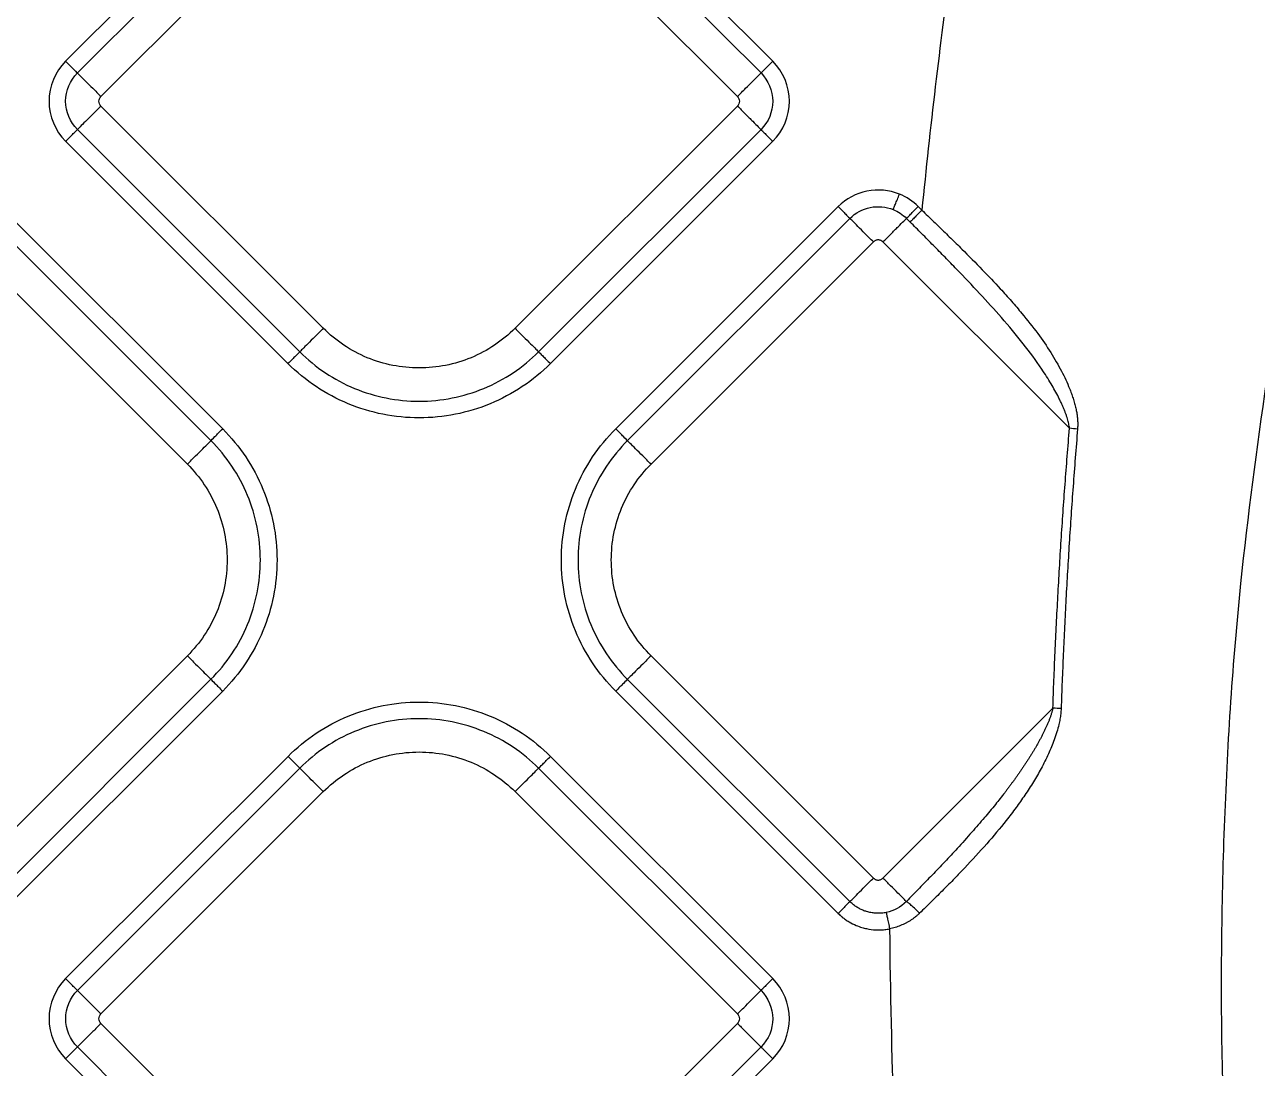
# Model space of a CAD drawing. Extents: x 525 to 613, y 487 to 635.
# Drawn here: x 576.06 to 579.712, y 545.083 to 548.177 of the extents above; entities that cross this region are included whole.
import ezdxf

# ---------------------------------------------------------------- set-up
doc = ezdxf.new("R2010")
doc.units = 0
doc.header["$MEASUREMENT"] = 0
doc.layers.add('1', color=4, linetype='Continuous')
doc.layers.add('STD TEST', color=3, linetype='Continuous')

# ---------------------------------------------------------------- blocks, each defined once
blk = doc.blocks.new('2023 VANGUARD')
at = {"layer": '1', "color": 3, "linetype": 'Continuous', "lineweight": 25}
for p, q in [((7.8804, -43.9639), (7.2216, -44.6228)), ((9.3166, -44.6228), (8.6577, -43.9639)), ((7.9153, -43.9988), (7.2565, -44.6576)), ((9.2817, -44.6576), (8.6229, -43.9988)), ((7.3262, -44.7274), (7.985, -44.0685)), ((8.5531, -44.0685), (9.212, -44.7274)), ((7.985, -45.4145), (7.3262, -44.7556)), ((9.212, -44.7556), (8.5531, -45.4145)), ((7.2565, -44.8254), (7.9153, -45.4842)), ((8.6229, -45.4842), (9.2817, -44.8254)), ((7.2216, -44.8602), (7.8804, -45.5191)), ((8.6577, -45.5191), (9.3166, -44.8602)), ((7.6869, -45.7126), (7.0281, -45.0538)), ((9.5101, -45.0538), (8.8513, -45.7126)), ((9.7583, -45.0645), (9.7476, -45.0538)), ((7.652, -45.7474), (6.9932, -45.0886)), ((9.545, -45.0886), (8.8861, -45.7475)), ((9.7235, -45.0994), (9.7127, -45.0886)), ((6.9235, -45.1583), (7.5823, -45.8172)), ((8.9559, -45.8172), (9.6147, -45.1584)), ((10.1956, -45.711), (9.643, -45.1584)), ((7.5823, -46.3853), (6.9235, -47.0441)), ((9.6147, -47.0442), (8.9559, -46.3853)), ((6.9932, -47.1139), (7.652, -46.455)), ((8.8861, -46.4551), (9.545, -47.1139)), ((7.0281, -47.1487), (7.6869, -46.4899)), ((8.8513, -46.4899), (9.5101, -47.1488)), ((9.643, -47.0442), (10.1464, -46.5408)), ((7.8805, -46.6834), (7.2216, -47.3423)), ((9.3166, -47.3423), (8.6578, -46.6834)), ((7.9153, -46.7183), (7.2565, -47.3771)), ((9.2817, -47.3771), (8.6229, -46.7183)), ((7.3262, -47.4469), (7.985, -46.788)), ((8.5532, -46.788), (9.212, -47.4469)), ((7.985, -48.134), (7.3262, -47.4751)), ((9.212, -47.4751), (8.5532, -48.134)), ((7.2565, -47.5449), (7.9153, -48.2037)), ((8.6229, -48.2037), (9.2817, -47.5449)), ((7.2216, -47.5797), (7.8805, -48.2386)), ((8.6578, -48.2386), (9.3166, -47.5797))]:
    blk.add_line(p, q, dxfattribs=at)
for points in [[(9.8448, -44.332), (9.8113, -44.5762), (9.7825, -44.8204), (9.7583, -45.0645)], [(9.7476, -45.0538), (9.7317, -45.0379), (9.7126, -45.0253), (9.6919, -45.0169)], [(9.6734, -45.0626), (9.688, -45.0685), (9.7015, -45.0774), (9.7127, -45.0886)], [(10.2195, -45.713), (10.2123, -45.7124), (10.2038, -45.7117), (10.1956, -45.711)], [(10.1708, -46.5416), (10.1635, -46.5413), (10.1548, -46.541), (10.1464, -46.5408)], [(9.7124, -47.1136), (9.6962, -47.1302), (9.6752, -47.1416), (9.6527, -47.1462)], [(9.6626, -47.1945), (9.6642, -47.381), (9.6685, -47.5673), (9.6754, -47.7536)]]:
    blk.add_open_spline(points, degree=3, dxfattribs=at)
for points, knots in [([(7.2216, -44.6228), (7.1902, -44.6541), (7.1724, -44.6971), (7.1724, -44.7858), (7.1905, -44.8291), (7.2216, -44.8602)], [0, 0, 0, 0, 0.5, 0.5, 1, 1, 1, 1]), ([(7.2565, -44.6576), (7.2558, -44.657), (7.2545, -44.6557), (7.2505, -44.6517), (7.2477, -44.6489), (7.2411, -44.6423), (7.2373, -44.6385), (7.2294, -44.6306), (7.2254, -44.6266), (7.2216, -44.6228)], [0, 0, 0, 0, 0.25, 0.25, 0.5, 0.5, 0.75, 0.75, 1, 1, 1, 1]), ([(9.3166, -44.6228), (9.3128, -44.6266), (9.3087, -44.6306), (9.3008, -44.6385), (9.297, -44.6423), (9.2904, -44.6489), (9.2877, -44.6517), (9.2836, -44.6557), (9.2823, -44.657), (9.2817, -44.6576)], [0, 0, 0, 0, 0.25, 0.25, 0.5, 0.5, 0.75, 0.75, 1, 1, 1, 1]), ([(9.3166, -44.8602), (9.3479, -44.8289), (9.3657, -44.7859), (9.3658, -44.6972), (9.3477, -44.6539), (9.3166, -44.6228)], [0, 0, 0, 0, 0.5, 0.5, 1, 1, 1, 1]), ([(7.2565, -44.8254), (7.2345, -44.8034), (7.2217, -44.7728), (7.2217, -44.7101), (7.2343, -44.6798), (7.2565, -44.6576)], [0, 0, 0, 0, 0.5, 0.5, 1, 1, 1, 1]), ([(7.2565, -44.6576), (7.2578, -44.659), (7.2607, -44.6618), (7.2688, -44.67), (7.2742, -44.6754), (7.2868, -44.688), (7.2941, -44.6953), (7.3096, -44.7108), (7.3179, -44.7191), (7.3262, -44.7274)], [0, 0, 0, 0, 0.25, 0.25, 0.5, 0.5, 0.75, 0.75, 1, 1, 1, 1]), ([(9.212, -44.7274), (9.2202, -44.7191), (9.2285, -44.7108), (9.244, -44.6953), (9.2513, -44.688), (9.2639, -44.6754), (9.2693, -44.67), (9.2775, -44.6618), (9.2803, -44.659), (9.2817, -44.6576)], [0, 0, 0, 0, 0.25, 0.25, 0.5, 0.5, 0.75, 0.75, 1, 1, 1, 1]), ([(9.2817, -44.6576), (9.3037, -44.6796), (9.3164, -44.7102), (9.3164, -44.7729), (9.3039, -44.8032), (9.2817, -44.8254)], [0, 0, 0, 0, 0.5, 0.5, 1, 1, 1, 1]), ([(7.3262, -44.7556), (7.3225, -44.7519), (7.3203, -44.7467), (7.3203, -44.7363), (7.3225, -44.7311), (7.3262, -44.7274)], [0, 0, 0, 0, 0.5, 0.5, 1, 1, 1, 1]), ([(9.212, -44.7274), (9.2157, -44.7311), (9.2178, -44.7363), (9.2178, -44.7467), (9.2157, -44.7519), (9.212, -44.7556)], [0, 0, 0, 0, 0.5, 0.5, 1, 1, 1, 1]), ([(7.3262, -44.7556), (7.3179, -44.7639), (7.3096, -44.7722), (7.2941, -44.7877), (7.2868, -44.795), (7.2742, -44.8076), (7.2688, -44.813), (7.2607, -44.8212), (7.2578, -44.824), (7.2565, -44.8254)], [0, 0, 0, 0, 0.25, 0.25, 0.5, 0.5, 0.75, 0.75, 1, 1, 1, 1]), ([(9.212, -44.7556), (9.2194, -44.763), (9.2273, -44.771), (9.2428, -44.7865), (9.2504, -44.7941), (9.2637, -44.8074), (9.2694, -44.813), (9.2777, -44.8214), (9.2804, -44.8241), (9.2817, -44.8254)], [0, 0, 0, 0, 0.25, 0.25, 0.5, 0.5, 0.75, 0.75, 1, 1, 1, 1]), ([(7.2216, -44.8602), (7.2254, -44.8564), (7.2294, -44.8524), (7.2373, -44.8445), (7.2411, -44.8407), (7.2477, -44.8341), (7.2505, -44.8314), (7.2545, -44.8273), (7.2558, -44.826), (7.2565, -44.8254)], [0, 0, 0, 0, 0.25, 0.25, 0.5, 0.5, 0.75, 0.75, 1, 1, 1, 1]), ([(9.2817, -44.8254), (9.2823, -44.826), (9.2836, -44.8273), (9.2877, -44.8314), (9.2904, -44.8341), (9.297, -44.8407), (9.3008, -44.8445), (9.3087, -44.8524), (9.3128, -44.8564), (9.3166, -44.8602)], [0, 0, 0, 0, 0.25, 0.25, 0.5, 0.5, 0.75, 0.75, 1, 1, 1, 1]), ([(9.6919, -45.0169), (9.6616, -45.0046), (9.6277, -45.0014), (9.5633, -45.0145), (9.5333, -45.0306), (9.5101, -45.0538)], [0, 0, 0, 0, 0.5, 0.5, 1, 1, 1, 1]), ([(9.6734, -45.0626), (9.6737, -45.0618), (9.6744, -45.0601), (9.6766, -45.0548), (9.678, -45.0511), (9.6815, -45.0425), (9.6836, -45.0375), (9.6877, -45.0272), (9.6899, -45.0219), (9.6919, -45.0169)], [0, 0, 0, 0, 0.25, 0.25, 0.5, 0.5, 0.75, 0.75, 1, 1, 1, 1]), ([(9.5101, -45.0538), (9.5139, -45.0576), (9.518, -45.0616), (9.5258, -45.0695), (9.5296, -45.0733), (9.5362, -45.0799), (9.539, -45.0827), (9.543, -45.0867), (9.5443, -45.088), (9.545, -45.0886)], [0, 0, 0, 0, 0.25, 0.25, 0.5, 0.5, 0.75, 0.75, 1, 1, 1, 1]), ([(9.545, -45.0886), (9.5614, -45.0723), (9.5825, -45.0609), (9.628, -45.0517), (9.652, -45.0539), (9.6734, -45.0626)], [0, 0, 0, 0, 0.5, 0.5, 1, 1, 1, 1]), ([(9.7127, -45.0886), (9.7133, -45.088), (9.7146, -45.0867), (9.7187, -45.0827), (9.7214, -45.0799), (9.728, -45.0733), (9.7318, -45.0695), (9.7397, -45.0616), (9.7438, -45.0576), (9.7476, -45.0538)], [0, 0, 0, 0, 0.25, 0.25, 0.5, 0.5, 0.75, 0.75, 1, 1, 1, 1]), ([(9.6147, -45.1584), (9.6064, -45.1501), (9.5982, -45.1418), (9.5826, -45.1263), (9.5754, -45.119), (9.5627, -45.1064), (9.5574, -45.101), (9.5492, -45.0928), (9.5464, -45.09), (9.545, -45.0886)], [0, 0, 0, 0, 0.25, 0.25, 0.5, 0.5, 0.75, 0.75, 1, 1, 1, 1]), ([(9.643, -45.1584), (9.6504, -45.151), (9.6583, -45.1431), (9.6738, -45.1275), (9.6814, -45.1199), (9.6947, -45.1066), (9.7004, -45.101), (9.7087, -45.0926), (9.7114, -45.0899), (9.7127, -45.0886)], [0, 0, 0, 0, 0.25, 0.25, 0.5, 0.5, 0.75, 0.75, 1, 1, 1, 1]), ([(9.7583, -45.0645), (9.7545, -45.0683), (9.7504, -45.0724), (9.7426, -45.0802), (9.7388, -45.084), (9.7322, -45.0906), (9.7294, -45.0934), (9.7254, -45.0975), (9.7241, -45.0988), (9.7235, -45.0994)], [0, 0, 0, 0, 0.25, 0.25, 0.5, 0.5, 0.75, 0.75, 1, 1, 1, 1]), ([(10.1956, -45.711), (10.1953, -45.7088), (10.1947, -45.7043), (10.1934, -45.6974), (10.1916, -45.6902), (10.1895, -45.6825), (10.187, -45.6745), (10.1841, -45.6661), (10.1807, -45.6573), (10.177, -45.6482), (10.1728, -45.6388), (10.1682, -45.629), (10.1581, -45.6086), (10.1405, -45.5769), (10.1063, -45.5236), (10.0577, -45.4578), (9.9956, -45.3836), (9.9292, -45.3104), (9.8729, -45.2513), (9.8271, -45.2041), (9.7926, -45.169), (9.7581, -45.1341), (9.735, -45.1109), (9.7235, -45.0994)], [0, 0, 0, 0, 0.008369, 0.017305, 0.026825, 0.036943, 0.047669, 0.059014, 0.070987, 0.083592, 0.096838, 0.110729, 0.125269, 0.184304, 0.250529, 0.370273, 0.500144, 0.623781, 0.749909, 0.812727, 0.875334, 0.937751, 1, 1, 1, 1]), ([(9.7583, -45.0645), (9.7641, -45.0701), (9.7757, -45.0812), (9.793, -45.0978), (9.8101, -45.1143), (9.827, -45.1307), (9.8437, -45.1471), (9.8602, -45.1633), (9.8917, -45.1945), (9.9356, -45.2388), (9.9846, -45.2903), (10.0235, -45.3336), (10.061, -45.3775), (10.1007, -45.4276), (10.14, -45.4846), (10.1717, -45.539), (10.1909, -45.5801), (10.2012, -45.6074), (10.2062, -45.6221), (10.2107, -45.6368), (10.2143, -45.651), (10.217, -45.6643), (10.2189, -45.677), (10.2199, -45.6893), (10.2202, -45.7013), (10.2197, -45.7091), (10.2195, -45.713)], [0, 0, 0, 0, 0.029189, 0.058171, 0.086942, 0.115497, 0.143831, 0.17194, 0.19982, 0.304862, 0.399749, 0.460914, 0.519537, 0.613804, 0.698802, 0.778555, 0.849273, 0.86796, 0.886952, 0.906661, 0.924631, 0.940919, 0.956529, 0.971527, 0.98599, 1, 1, 1, 1]), ([(9.643, -45.1584), (9.6423, -45.1578), (9.6411, -45.1566), (9.6389, -45.1551), (9.6361, -45.1538), (9.6328, -45.1528), (9.6288, -45.1524), (9.6249, -45.1528), (9.6211, -45.1539), (9.6176, -45.1557), (9.6157, -45.1575), (9.6147, -45.1584)], [0, 0, 0, 0, 0.083478, 0.166388, 0.250171, 0.374789, 0.500105, 0.62472, 0.750039, 0.874841, 1, 1, 1, 1]), ([(7.985, -45.4145), (7.9767, -45.4228), (7.9685, -45.431), (7.9529, -45.4465), (7.9457, -45.4538), (7.9331, -45.4664), (7.9277, -45.4718), (7.9195, -45.48), (7.9167, -45.4828), (7.9153, -45.4842)], [0, 0, 0, 0, 0.25, 0.25, 0.5, 0.5, 0.75, 0.75, 1, 1, 1, 1]), ([(8.5531, -45.4145), (8.516, -45.4517), (8.4714, -45.4814), (8.3742, -45.5217), (8.3217, -45.5321), (8.2165, -45.5321), (8.1639, -45.5217), (8.0668, -45.4814), (8.0222, -45.4517), (7.985, -45.4145)], [0, 0, 0, 0, 0.25, 0.25, 0.5, 0.5, 0.75, 0.75, 1, 1, 1, 1]), ([(8.5531, -45.4145), (8.5614, -45.4228), (8.5697, -45.431), (8.5852, -45.4465), (8.5925, -45.4538), (8.6051, -45.4664), (8.6105, -45.4718), (8.6187, -45.48), (8.6215, -45.4828), (8.6229, -45.4842)], [0, 0, 0, 0, 0.25, 0.25, 0.5, 0.5, 0.75, 0.75, 1, 1, 1, 1]), ([(7.9153, -45.4842), (7.9139, -45.4856), (7.9096, -45.4899), (7.8969, -45.5026), (7.8887, -45.5108), (7.8804, -45.5191)], [0, 0, 0, 0, 0.5, 0.5, 1, 1, 1, 1]), ([(7.9153, -45.4842), (7.9616, -45.5305), (8.0171, -45.5676), (8.1381, -45.6177), (8.2036, -45.6307), (8.3346, -45.6307), (8.4, -45.6177), (8.5211, -45.5676), (8.5766, -45.5305), (8.6229, -45.4842)], [0, 0, 0, 0, 0.25, 0.25, 0.5, 0.5, 0.75, 0.75, 1, 1, 1, 1]), ([(8.6229, -45.4842), (8.6242, -45.4856), (8.6286, -45.4899), (8.6412, -45.5026), (8.6495, -45.5108), (8.6577, -45.5191)], [0, 0, 0, 0, 0.5, 0.5, 1, 1, 1, 1]), ([(8.6577, -45.5191), (8.6069, -45.5699), (8.5459, -45.6107), (8.4129, -45.6657), (8.341, -45.68), (8.1971, -45.68), (8.1252, -45.6657), (7.9923, -45.6107), (7.9313, -45.5699), (7.8804, -45.5191)], [0, 0, 0, 0, 0.25, 0.25, 0.5, 0.5, 0.75, 0.75, 1, 1, 1, 1]), ([(10.7783, -45.5714), (10.7508, -45.771), (10.6913, -46.2021), (10.6488, -46.8705), (10.6397, -47.5725), (10.6748, -48.2735), (10.7255, -48.8198), (10.7779, -49.1294), (10.7913, -49.2083)], [0, 0, 0, 0, 0.165658, 0.357798, 0.54992, 0.742046, 0.934162, 1, 1, 1, 1]), ([(7.652, -45.7474), (7.6534, -45.7461), (7.6578, -45.7417), (7.6704, -45.7291), (7.6786, -45.7209), (7.6869, -45.7126)], [0, 0, 0, 0, 0.5, 0.5, 1, 1, 1, 1]), ([(7.6869, -45.7126), (7.7378, -45.7635), (7.7785, -45.8244), (7.8336, -45.9574), (7.8479, -46.0293), (7.8479, -46.1732), (7.8336, -46.2451), (7.7785, -46.378), (7.7378, -46.439), (7.6869, -46.4899)], [0, 0, 0, 0, 0.25, 0.25, 0.5, 0.5, 0.75, 0.75, 1, 1, 1, 1]), ([(8.8513, -46.4899), (8.8004, -46.439), (8.7597, -46.3781), (8.7046, -46.2451), (8.6903, -46.1732), (8.6903, -46.0293), (8.7046, -45.9574), (8.7597, -45.8245), (8.8004, -45.7635), (8.8513, -45.7126)], [0, 0, 0, 0, 0.25, 0.25, 0.5, 0.5, 0.75, 0.75, 1, 1, 1, 1]), ([(8.8861, -45.7475), (8.8848, -45.7461), (8.8804, -45.7418), (8.8678, -45.7291), (8.8595, -45.7209), (8.8513, -45.7126)], [0, 0, 0, 0, 0.5, 0.5, 1, 1, 1, 1]), ([(10.1464, -46.5408), (10.1474, -46.5131), (10.1494, -46.4578), (10.1529, -46.3748), (10.1569, -46.2918), (10.1612, -46.2088), (10.1659, -46.1258), (10.171, -46.0428), (10.1765, -45.9599), (10.1825, -45.8769), (10.1888, -45.7939), (10.1933, -45.7387), (10.1956, -45.711)], [0, 0, 0, 0, 0.099906, 0.199826, 0.299764, 0.399721, 0.499699, 0.599702, 0.699731, 0.799789, 0.899878, 1, 1, 1, 1]), ([(10.2195, -45.713), (10.2172, -45.7415), (10.2125, -45.7983), (10.2062, -45.8831), (10.2002, -45.9675), (10.1947, -46.0512), (10.1897, -46.1343), (10.185, -46.2169), (10.1809, -46.2989), (10.1771, -46.3803), (10.1737, -46.4612), (10.1718, -46.5149), (10.1708, -46.5416)], [0, 0, 0, 0, 0.103285, 0.205837, 0.307657, 0.408745, 0.509103, 0.608733, 0.707636, 0.805814, 0.903268, 1, 1, 1, 1]), ([(7.5823, -45.8172), (7.5906, -45.8089), (7.5989, -45.8006), (7.6144, -45.7851), (7.6217, -45.7778), (7.6343, -45.7652), (7.6397, -45.7598), (7.6478, -45.7516), (7.6507, -45.7488), (7.652, -45.7474)], [0, 0, 0, 0, 0.25, 0.25, 0.5, 0.5, 0.75, 0.75, 1, 1, 1, 1]), ([(7.652, -46.455), (7.6984, -46.4087), (7.7354, -46.3532), (7.7856, -46.2322), (7.7986, -46.1667), (7.7986, -46.0357), (7.7856, -45.9703), (7.7354, -45.8493), (7.6984, -45.7938), (7.652, -45.7474)], [0, 0, 0, 0, 0.25, 0.25, 0.5, 0.5, 0.75, 0.75, 1, 1, 1, 1]), ([(8.8861, -45.7475), (8.8398, -45.7938), (8.8027, -45.8493), (8.7526, -45.9703), (8.7396, -46.0358), (8.7396, -46.1668), (8.7526, -46.2322), (8.8027, -46.3532), (8.8398, -46.4087), (8.8861, -46.4551)], [0, 0, 0, 0, 0.25, 0.25, 0.5, 0.5, 0.75, 0.75, 1, 1, 1, 1]), ([(8.9559, -45.8172), (8.9476, -45.8089), (8.9393, -45.8007), (8.9238, -45.7851), (8.9165, -45.7779), (8.9039, -45.7652), (8.8985, -45.7599), (8.8903, -45.7517), (8.8875, -45.7489), (8.8861, -45.7475)], [0, 0, 0, 0, 0.25, 0.25, 0.5, 0.5, 0.75, 0.75, 1, 1, 1, 1]), ([(7.5823, -45.8172), (7.6195, -45.8544), (7.6493, -45.8989), (7.6895, -45.9961), (7.7, -46.0486), (7.7, -46.1538), (7.6895, -46.2064), (7.6493, -46.3036), (7.6195, -46.3481), (7.5823, -46.3853)], [0, 0, 0, 0, 0.25, 0.25, 0.5, 0.5, 0.75, 0.75, 1, 1, 1, 1]), ([(8.9559, -46.3853), (8.9187, -46.3481), (8.8889, -46.3036), (8.8487, -46.2064), (8.8382, -46.1539), (8.8382, -46.0487), (8.8487, -45.9961), (8.8889, -45.8989), (8.9187, -45.8544), (8.9559, -45.8172)], [0, 0, 0, 0, 0.25, 0.25, 0.5, 0.5, 0.75, 0.75, 1, 1, 1, 1]), ([(7.5823, -46.3853), (7.5906, -46.3936), (7.5989, -46.4018), (7.6144, -46.4174), (7.6217, -46.4246), (7.6343, -46.4373), (7.6397, -46.4426), (7.6478, -46.4508), (7.6507, -46.4536), (7.652, -46.455)], [0, 0, 0, 0, 0.25, 0.25, 0.5, 0.5, 0.75, 0.75, 1, 1, 1, 1]), ([(8.9559, -46.3853), (8.9476, -46.3936), (8.9393, -46.4019), (8.9238, -46.4174), (8.9165, -46.4247), (8.9039, -46.4373), (8.8985, -46.4427), (8.8903, -46.4509), (8.8875, -46.4537), (8.8861, -46.4551)], [0, 0, 0, 0, 0.25, 0.25, 0.5, 0.5, 0.75, 0.75, 1, 1, 1, 1]), ([(7.652, -46.455), (7.6534, -46.4564), (7.6578, -46.4607), (7.6704, -46.4734), (7.6786, -46.4816), (7.6869, -46.4899)], [0, 0, 0, 0, 0.5, 0.5, 1, 1, 1, 1]), ([(8.8861, -46.4551), (8.8848, -46.4564), (8.8804, -46.4608), (8.8678, -46.4734), (8.8595, -46.4816), (8.8513, -46.4899)], [0, 0, 0, 0, 0.5, 0.5, 1, 1, 1, 1]), ([(7.8805, -46.6834), (7.9313, -46.6326), (7.9923, -46.5918), (8.1252, -46.5368), (8.1972, -46.5225), (8.3411, -46.5225), (8.413, -46.5368), (8.5459, -46.5918), (8.6069, -46.6326), (8.6578, -46.6834)], [0, 0, 0, 0, 0.25, 0.25, 0.5, 0.5, 0.75, 0.75, 1, 1, 1, 1]), ([(10.1464, -46.5408), (10.1457, -46.5436), (10.1443, -46.5493), (10.1418, -46.5578), (10.1389, -46.5662), (10.1358, -46.5747), (10.1324, -46.5832), (10.1288, -46.5916), (10.1249, -46.6001), (10.121, -46.6084), (10.1168, -46.6168), (10.1126, -46.6251), (10.1082, -46.6334), (10.1038, -46.6416), (10.0992, -46.6497), (10.0946, -46.6579), (10.0898, -46.6659), (10.0849, -46.674), (10.08, -46.682), (10.075, -46.6899), (10.0699, -46.6979), (10.0647, -46.7058), (10.0595, -46.7137), (10.0542, -46.7215), (10.0488, -46.7294), (10.0434, -46.7372), (10.0379, -46.7449), (10.0323, -46.7527), (10.0267, -46.7604), (10.021, -46.7681), (10.0152, -46.7758), (10.0095, -46.7835), (9.9966, -46.8003), (9.9749, -46.8277), (9.9424, -46.8668), (9.9048, -46.9102), (9.8655, -46.9536), (9.8262, -46.9958), (9.7888, -47.0352), (9.7508, -47.0744), (9.7252, -47.1005), (9.7124, -47.1136)], [0, 0, 0, 0, 0.011988, 0.02412, 0.036396, 0.048808, 0.061345, 0.073991, 0.086728, 0.099533, 0.112382, 0.125252, 0.138136, 0.151038, 0.163958, 0.176899, 0.18986, 0.202844, 0.215851, 0.228881, 0.241934, 0.255014, 0.268124, 0.281262, 0.294427, 0.307617, 0.320832, 0.334068, 0.347326, 0.360603, 0.373897, 0.387206, 0.40053, 0.461943, 0.532333, 0.611738, 0.700273, 0.774829, 0.849618, 0.924667, 1, 1, 1, 1]), ([(10.1708, -46.5416), (10.1707, -46.5441), (10.1705, -46.5492), (10.1698, -46.557), (10.1688, -46.5648), (10.1675, -46.5728), (10.166, -46.5809), (10.1631, -46.5937), (10.1581, -46.6117), (10.1483, -46.6408), (10.1332, -46.6774), (10.1124, -46.7186), (10.0889, -46.7594), (10.0639, -46.798), (10.0369, -46.8362), (9.9998, -46.8846), (9.9496, -46.9445), (9.8976, -47.0013), (9.8543, -47.0462), (9.8218, -47.0791), (9.7874, -47.1132), (9.7636, -47.1364), (9.7515, -47.1482)], [0, 0, 0, 0, 0.009959, 0.020121, 0.030505, 0.041125, 0.051998, 0.063136, 0.092629, 0.126066, 0.185726, 0.250762, 0.311645, 0.375535, 0.436256, 0.500593, 0.621434, 0.750069, 0.808157, 0.86921, 0.933177, 1, 1, 1, 1]), ([(8.6229, -46.7183), (8.5766, -46.672), (8.5211, -46.6349), (8.4001, -46.5848), (8.3346, -46.5718), (8.2036, -46.5718), (8.1381, -46.5848), (8.0171, -46.6349), (7.9616, -46.672), (7.9153, -46.7183)], [0, 0, 0, 0, 0.25, 0.25, 0.5, 0.5, 0.75, 0.75, 1, 1, 1, 1]), ([(7.985, -46.788), (8.0222, -46.7508), (8.0668, -46.7211), (8.164, -46.6808), (8.2165, -46.6704), (8.3217, -46.6704), (8.3743, -46.6808), (8.4714, -46.7211), (8.516, -46.7508), (8.5532, -46.788)], [0, 0, 0, 0, 0.25, 0.25, 0.5, 0.5, 0.75, 0.75, 1, 1, 1, 1]), ([(7.9153, -46.7183), (7.9139, -46.7169), (7.9096, -46.7126), (7.897, -46.6999), (7.8887, -46.6917), (7.8805, -46.6834)], [0, 0, 0, 0, 0.5, 0.5, 1, 1, 1, 1]), ([(8.6229, -46.7183), (8.6243, -46.7169), (8.6286, -46.7126), (8.6413, -46.6999), (8.6495, -46.6917), (8.6578, -46.6834)], [0, 0, 0, 0, 0.5, 0.5, 1, 1, 1, 1]), ([(7.985, -46.788), (7.9768, -46.7798), (7.9685, -46.7715), (7.953, -46.756), (7.9457, -46.7487), (7.9331, -46.7361), (7.9277, -46.7307), (7.9195, -46.7225), (7.9167, -46.7197), (7.9153, -46.7183)], [0, 0, 0, 0, 0.25, 0.25, 0.5, 0.5, 0.75, 0.75, 1, 1, 1, 1]), ([(8.5532, -46.788), (8.5614, -46.7798), (8.5697, -46.7715), (8.5852, -46.756), (8.5925, -46.7487), (8.6051, -46.7361), (8.6105, -46.7307), (8.6187, -46.7225), (8.6215, -46.7197), (8.6229, -46.7183)], [0, 0, 0, 0, 0.25, 0.25, 0.5, 0.5, 0.75, 0.75, 1, 1, 1, 1]), ([(9.545, -47.1139), (9.5464, -47.1125), (9.5492, -47.1097), (9.5574, -47.1015), (9.5627, -47.0961), (9.5754, -47.0835), (9.5826, -47.0762), (9.5982, -47.0607), (9.6064, -47.0524), (9.6147, -47.0442)], [0, 0, 0, 0, 0.25, 0.25, 0.5, 0.5, 0.75, 0.75, 1, 1, 1, 1]), ([(9.6147, -47.0442), (9.6153, -47.0448), (9.6166, -47.0459), (9.6188, -47.0474), (9.6215, -47.0487), (9.6249, -47.0498), (9.6288, -47.0502), (9.6328, -47.0498), (9.6365, -47.0486), (9.64, -47.0468), (9.642, -47.045), (9.643, -47.0442)], [0, 0, 0, 0, 0.083478, 0.166388, 0.250171, 0.374789, 0.500105, 0.62472, 0.750039, 0.874841, 1, 1, 1, 1]), ([(9.7124, -47.1136), (9.7109, -47.1121), (9.7081, -47.1092), (9.6996, -47.1007), (9.6939, -47.0951), (9.6807, -47.0819), (9.6732, -47.0744), (9.658, -47.0592), (9.6502, -47.0514), (9.643, -47.0442)], [0, 0, 0, 0, 0.25, 0.25, 0.5, 0.5, 0.75, 0.75, 1, 1, 1, 1]), ([(9.545, -47.1139), (9.5443, -47.1145), (9.543, -47.1158), (9.539, -47.1199), (9.5362, -47.1226), (9.5296, -47.1292), (9.5258, -47.133), (9.518, -47.1409), (9.5139, -47.1449), (9.5101, -47.1488)], [0, 0, 0, 0, 0.25, 0.25, 0.5, 0.5, 0.75, 0.75, 1, 1, 1, 1]), ([(9.6527, -47.1462), (9.6505, -47.1466), (9.6463, -47.1474), (9.6399, -47.1481), (9.6334, -47.1486), (9.6269, -47.1486), (9.6204, -47.1483), (9.6139, -47.1477), (9.6074, -47.1467), (9.601, -47.1454), (9.593, -47.1432), (9.5836, -47.1399), (9.573, -47.1349), (9.563, -47.1289), (9.5535, -47.1219), (9.5478, -47.1166), (9.545, -47.1139)], [0, 0, 0, 0, 0.055059, 0.110343, 0.165812, 0.221422, 0.277127, 0.332882, 0.388644, 0.444374, 0.500041, 0.600253, 0.700176, 0.799992, 0.899873, 1, 1, 1, 1]), ([(9.7515, -47.1482), (9.7476, -47.1444), (9.7433, -47.1403), (9.7349, -47.1323), (9.7307, -47.1285), (9.7232, -47.1219), (9.72, -47.1191), (9.7151, -47.1152), (9.7134, -47.1141), (9.7124, -47.1136)], [0, 0, 0, 0, 0.25, 0.25, 0.5, 0.5, 0.75, 0.75, 1, 1, 1, 1]), ([(9.5101, -47.1488), (9.5119, -47.1505), (9.5159, -47.1544), (9.5231, -47.1605), (9.5321, -47.1673), (9.5456, -47.176), (9.5619, -47.1842), (9.5793, -47.1904), (9.5985, -47.1954), (9.6165, -47.1977), (9.6346, -47.1979), (9.6484, -47.197), (9.6578, -47.1954), (9.6626, -47.1945)], [0, 0, 0, 0, 0.044798, 0.101505, 0.170084, 0.250538, 0.391094, 0.50003, 0.584193, 0.749488, 0.827501, 0.911084, 1, 1, 1, 1]), ([(9.6527, -47.1462), (9.6529, -47.1471), (9.6532, -47.1489), (9.6544, -47.1545), (9.6552, -47.1583), (9.6571, -47.1674), (9.6581, -47.1727), (9.6604, -47.1836), (9.6615, -47.1892), (9.6626, -47.1945)], [0, 0, 0, 0, 0.25, 0.25, 0.5, 0.5, 0.75, 0.75, 1, 1, 1, 1]), ([(9.7515, -47.1482), (9.7494, -47.1502), (9.7454, -47.1541), (9.7389, -47.1595), (9.7321, -47.1646), (9.7252, -47.1694), (9.7179, -47.1738), (9.708, -47.1792), (9.6952, -47.1851), (9.6792, -47.1908), (9.6681, -47.1933), (9.6626, -47.1945)], [0, 0, 0, 0, 0.083444, 0.166593, 0.249636, 0.332762, 0.416153, 0.499993, 0.666365, 0.832563, 1, 1, 1, 1]), ([(7.2216, -47.3423), (7.1903, -47.3736), (7.1725, -47.4166), (7.1724, -47.5053), (7.1905, -47.5486), (7.2216, -47.5797)], [0, 0, 0, 0, 0.5, 0.5, 1, 1, 1, 1]), ([(7.2565, -47.3771), (7.2559, -47.3765), (7.2546, -47.3752), (7.2505, -47.3712), (7.2477, -47.3684), (7.2412, -47.3618), (7.2373, -47.358), (7.2295, -47.3501), (7.2254, -47.3461), (7.2216, -47.3423)], [0, 0, 0, 0, 0.25, 0.25, 0.5, 0.5, 0.75, 0.75, 1, 1, 1, 1]), ([(9.3166, -47.3423), (9.3128, -47.3461), (9.3087, -47.3501), (9.3009, -47.358), (9.2971, -47.3618), (9.2905, -47.3684), (9.2877, -47.3712), (9.2837, -47.3752), (9.2824, -47.3765), (9.2817, -47.3771)], [0, 0, 0, 0, 0.25, 0.25, 0.5, 0.5, 0.75, 0.75, 1, 1, 1, 1]), ([(9.3166, -47.5797), (9.348, -47.5484), (9.3658, -47.5054), (9.3658, -47.4167), (9.3477, -47.3734), (9.3166, -47.3423)], [0, 0, 0, 0, 0.5, 0.5, 1, 1, 1, 1]), ([(7.2565, -47.5449), (7.2345, -47.5229), (7.2217, -47.4923), (7.2218, -47.4296), (7.2343, -47.3993), (7.2565, -47.3771)], [0, 0, 0, 0, 0.5, 0.5, 1, 1, 1, 1]), ([(7.2565, -47.3771), (7.2579, -47.3785), (7.2607, -47.3813), (7.2689, -47.3895), (7.2742, -47.3949), (7.2869, -47.4075), (7.2941, -47.4148), (7.3097, -47.4303), (7.3179, -47.4386), (7.3262, -47.4469)], [0, 0, 0, 0, 0.25, 0.25, 0.5, 0.5, 0.75, 0.75, 1, 1, 1, 1]), ([(9.212, -47.4469), (9.2203, -47.4386), (9.2285, -47.4303), (9.2441, -47.4148), (9.2513, -47.4075), (9.264, -47.3949), (9.2693, -47.3895), (9.2775, -47.3813), (9.2804, -47.3785), (9.2817, -47.3771)], [0, 0, 0, 0, 0.25, 0.25, 0.5, 0.5, 0.75, 0.75, 1, 1, 1, 1]), ([(9.2817, -47.3771), (9.3037, -47.3991), (9.3165, -47.4297), (9.3165, -47.4924), (9.3039, -47.5227), (9.2817, -47.5449)], [0, 0, 0, 0, 0.5, 0.5, 1, 1, 1, 1]), ([(7.3262, -47.4751), (7.3225, -47.4714), (7.3203, -47.4662), (7.3203, -47.4558), (7.3225, -47.4506), (7.3262, -47.4469)], [0, 0, 0, 0, 0.5, 0.5, 1, 1, 1, 1]), ([(9.212, -47.4469), (9.2157, -47.4506), (9.2179, -47.4558), (9.2179, -47.4662), (9.2157, -47.4714), (9.212, -47.4751)], [0, 0, 0, 0, 0.5, 0.5, 1, 1, 1, 1]), ([(7.3262, -47.4751), (7.3179, -47.4834), (7.3097, -47.4917), (7.2941, -47.5072), (7.2869, -47.5145), (7.2742, -47.5271), (7.2689, -47.5325), (7.2607, -47.5407), (7.2579, -47.5435), (7.2565, -47.5449)], [0, 0, 0, 0, 0.25, 0.25, 0.5, 0.5, 0.75, 0.75, 1, 1, 1, 1]), ([(9.212, -47.4751), (9.2194, -47.4825), (9.2273, -47.4904), (9.2429, -47.506), (9.2505, -47.5136), (9.2638, -47.5269), (9.2694, -47.5325), (9.2777, -47.5409), (9.2804, -47.5436), (9.2817, -47.5449)], [0, 0, 0, 0, 0.25, 0.25, 0.5, 0.5, 0.75, 0.75, 1, 1, 1, 1]), ([(7.2216, -47.5797), (7.2254, -47.5759), (7.2295, -47.5719), (7.2373, -47.564), (7.2412, -47.5602), (7.2477, -47.5536), (7.2505, -47.5508), (7.2546, -47.5468), (7.2559, -47.5455), (7.2565, -47.5449)], [0, 0, 0, 0, 0.25, 0.25, 0.5, 0.5, 0.75, 0.75, 1, 1, 1, 1]), ([(9.2817, -47.5449), (9.2824, -47.5455), (9.2837, -47.5468), (9.2877, -47.5508), (9.2905, -47.5536), (9.2971, -47.5602), (9.3009, -47.564), (9.3087, -47.5719), (9.3128, -47.5759), (9.3166, -47.5797)], [0, 0, 0, 0, 0.25, 0.25, 0.5, 0.5, 0.75, 0.75, 1, 1, 1, 1])]:
    blk.add_open_spline(points, degree=3, knots=knots, dxfattribs=at)
blk = doc.blocks.new('2026 Vanguard')
at = {"layer": 'STD TEST', "color": 1}
blk.add_blockref('2023 VANGUARD', (44.1613, 88.209), dxfattribs=at)

msp = doc.modelspace()

# ---------------------------------------------------------------- block references
at = {"layer": '1'}
msp.add_blockref('2026 Vanguard', (524.7985, 504.4821), dxfattribs=at)

doc.saveas('drawing.dxf')
